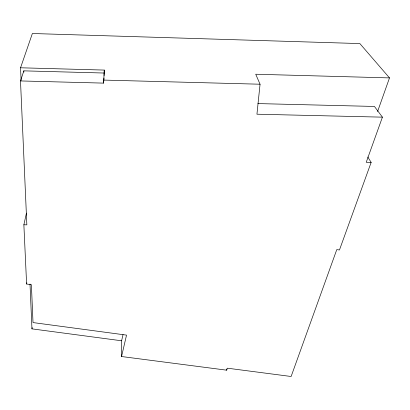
<?xml version="1.0" encoding="UTF-8"?>
<svg xmlns="http://www.w3.org/2000/svg" width="410" height="410" viewBox="0 0 410 410"><rect width="100%" height="100%" fill="white"/><g stroke="black" fill="none" stroke-linecap="round" stroke-linejoin="round"><path stroke-width="0.61" d="M367.78 157.02L371.158 162.365L339.454 249.992L336.794 249.577L291.12 376.493L227.35 368.185L226.725 370.184L121.555 356.526L121.606 340.782L123.031 334.586M121.555 356.526L126.531 335.113L33.01 322.573L31.391 284.689L26.604 284.012L23.872 224.798L26.85 224.839L20.5 80.939L103.622 83.117L104.283 70.079L20.546 67.783L21.105 80.539M104.099 75.553L104.283 70.079M103.622 83.117L103.94 78.074M377.574 111.551L389.5 77.905L255.717 74.236L260.053 84.219L256.942 114.205L382.422 117.157L366.238 162.273L371.158 162.365M121.606 340.782L31.965 328.866L32.17 327.616M26.604 284.012L26.834 282.792M23.872 224.798L26.419 213.154M20.5 80.939L23.836 70.853L104.258 73.036M20.546 67.783L32.375 33.507L359.862 43.578L389.5 77.905M257.9 103.586L374.443 106.451L382.422 117.157M103.648 80.083L260.053 84.219M226.515 368.969L226.725 370.184M30.007 284.084L31.965 328.866M23.836 70.853L23.888 72.129"/></g></svg>
